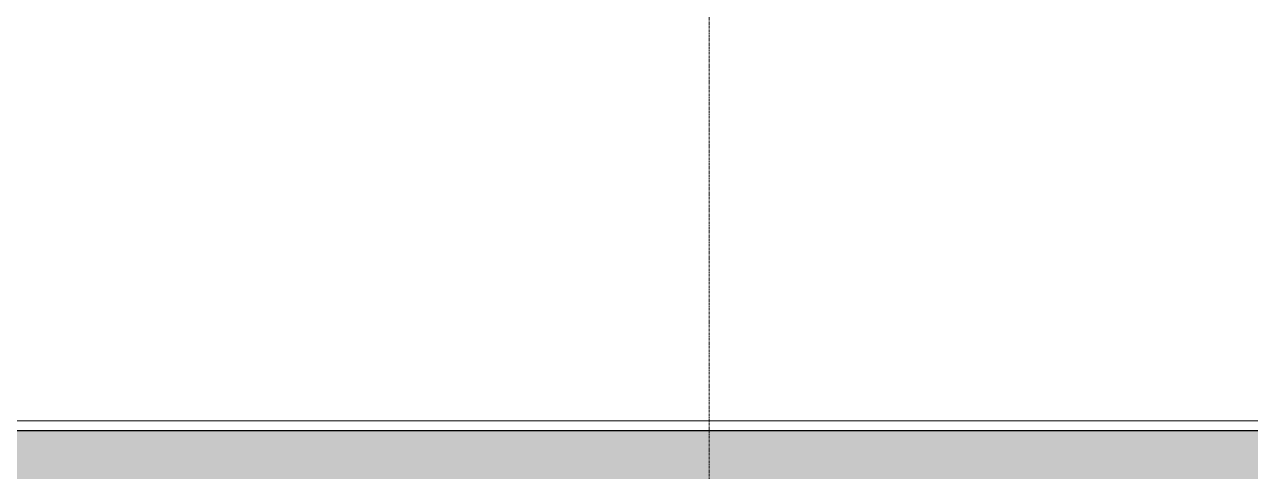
# Model space of a CAD drawing. Header units: inches. Extents: x -23565 to -43, y -324 to 853.
# Drawn here: x -16934.8 to -16683.5, y 155.7 to 247.4 of the extents above; entities that cross this region are included whole.
import ezdxf

# ---------------------------------------------------------------- set-up
doc = ezdxf.new("R2010")
doc.units = ezdxf.units.IN
doc.header["$MEASUREMENT"] = 0
doc.linetypes.add('Grid Line 1_2_', pattern=[0.875, 0.5, -0.125, 0.125, -0.125])
for name, color, linetype, lineweight in [('A-CLNG', 13, 'Continuous', 13), ('A-CLNG-PATT', 13, 'Continuous', 25), ('A-ROOF', 132, 'Continuous', 13), ('S-GRID', 1, 'Continuous', 9)]:
    doc.layers.add(name, color=color, linetype=linetype, lineweight=lineweight)

msp = doc.modelspace()

# ---------------------------------------------------------------- hatches: boundary and pattern name
at = {"layer": 'A-CLNG-PATT', "lineweight": 9}
h = msp.add_hatch(dxfattribs=at)
h.set_pattern_fill('FP_21', color=8, style=0, pattern_type=2)
h.set_pattern_definition([(161.57, (-33538.113, 68.207), (-7.6802237, -0.0009796), [0, -54.643, 6.067, 0]), (18.43, (-33540.033, 68.207), (-7.6802237, 0.0009796), [0, -54.643, 6.067, 0]), (108.43, (-33538.113, 68.207), (3.8382953, -19.20136532), [18.211, -42.499]), (71.57, (-33540.033, 68.207), (3.8382953, 19.20136532), [18.211, -42.499])])
h.paths.add_polyline_path([(-18822.42795, 152.92201), (-15349.42795, 152.92201), (-15349.42795, 164.05666), (-18822.42795, 164.05666), (-18822.42795, 154.604)], flags=0)

# ---------------------------------------------------------------- linework, layer by layer
at = {"layer": 'A-CLNG', "color": 7}
msp.add_line((-15361.24045, 164.05666), (-18822.42795, 164.05666), dxfattribs=at)
at = {"layer": 'A-ROOF', "color": 7}
for p, q in [((-15361.67795, 166.1209), (-18823.17795, 166.1209)), ((-18822.42795, 164.11916), (-15361.67795, 164.11916))]:
    msp.add_line(p, q, dxfattribs=at)
at = {"layer": 'S-GRID', "linetype": 'Grid Line 1_2_'}
msp.add_line((-16794.42795, -273.16081), (-16794.42795, 671.89181), dxfattribs=at)
msp.add_line((-16794.42795, -273.16081), (-16794.42795, 671.89181), dxfattribs=at)

doc.saveas('drawing.dxf')
